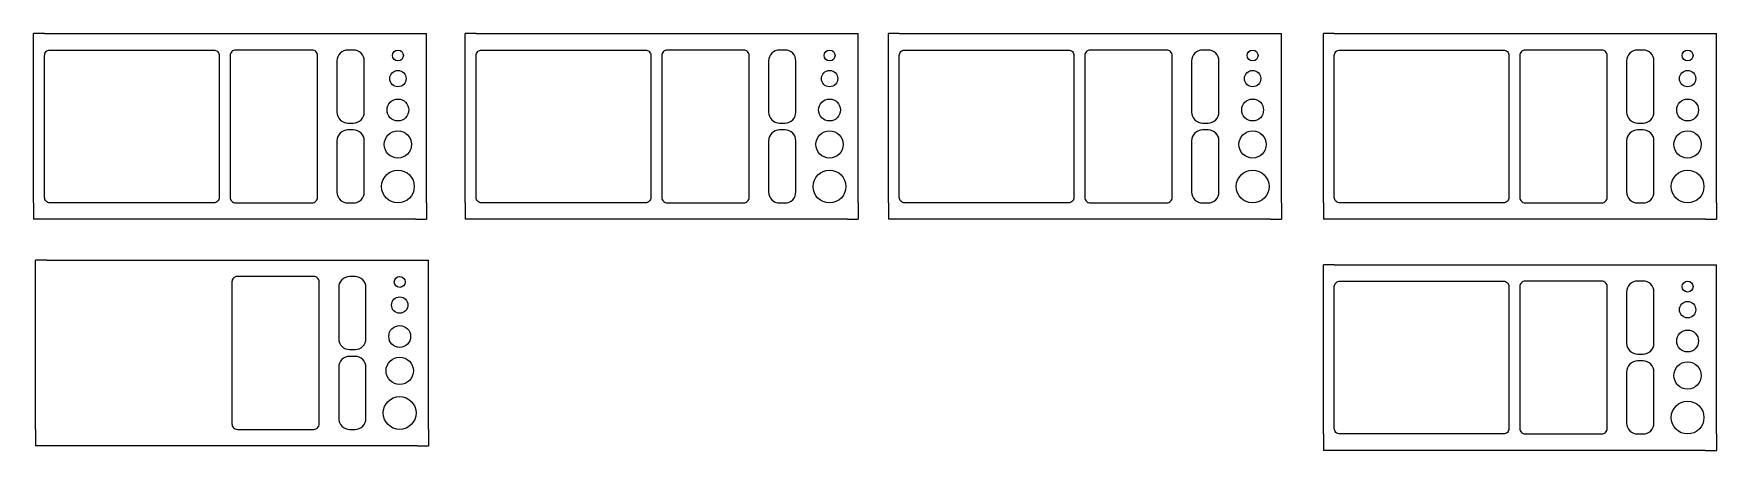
# Model space of a CAD drawing. Header units: millimetres. Extents: x 3 to 619, y -754 to -601.
import ezdxf

# ---------------------------------------------------------------- set-up
doc = ezdxf.new("R2010")
doc.units = ezdxf.units.MM
doc.header["$MEASUREMENT"] = 0
doc.layers.add('Default', color=178, linetype='Continuous', true_color=0x000000)

msp = doc.modelspace()

# ---------------------------------------------------------------- linework, layer by layer
at = {"layer": 'Default'}
for p, q in [((6.63, -601.08), (2.63, -601.08)), ((2.63, -663.08), (2.63, -601.08)), ((6.63, -601.08), (146.63, -601.08)), ((146.63, -663.08), (146.63, -601.08)), ((160.8, -663.08), (160.8, -601.08)), ((164.8, -601.08), (160.8, -601.08)), ((164.8, -601.08), (304.8, -601.08)), ((304.8, -663.08), (304.8, -601.08)), ((319.82, -601.08), (315.82, -601.08)), ((315.82, -663.08), (315.82, -601.08)), ((319.82, -601.08), (459.82, -601.08)), ((459.82, -663.08), (459.82, -601.08)), ((475.22, -663.08), (475.22, -601.08)), ((479.22, -601.08), (475.22, -601.08)), ((479.22, -601.08), (619.22, -601.08)), ((619.22, -663.08), (619.22, -601.08)), ((2.63, -663.08), (2.63, -669.08)), ((146.63, -663.08), (146.63, -669.08)), ((160.8, -663.08), (160.8, -669.08)), ((304.8, -663.08), (304.8, -669.08)), ((315.82, -663.08), (315.82, -669.08)), ((459.82, -663.08), (459.82, -669.08)), ((475.22, -663.08), (475.22, -669.08)), ((619.22, -663.08), (619.22, -669.08)), ((142.63, -669.08), (2.63, -669.08)), ((142.63, -669.08), (146.63, -669.08)), ((300.8, -669.08), (160.8, -669.08)), ((300.8, -669.08), (304.8, -669.08)), ((455.82, -669.08), (315.82, -669.08)), ((455.82, -669.08), (459.82, -669.08)), ((615.22, -669.08), (475.22, -669.08)), ((615.22, -669.08), (619.22, -669.08)), ((3.28, -746.05), (3.28, -684.05)), ((7.28, -684.05), (3.28, -684.05)), ((7.28, -684.05), (147.28, -684.05)), ((147.28, -746.05), (147.28, -684.05)), ((479.22, -685.73), (475.22, -685.73)), ((475.22, -747.73), (475.22, -685.73)), ((479.22, -685.73), (619.22, -685.73)), ((619.22, -747.73), (619.22, -685.73)), ((3.28, -746.05), (3.28, -752.05)), ((147.28, -746.05), (147.28, -752.05)), ((143.28, -752.05), (3.28, -752.05)), ((143.28, -752.05), (147.28, -752.05)), ((475.22, -747.73), (475.22, -753.73)), ((619.22, -747.73), (619.22, -753.73)), ((615.22, -753.73), (475.22, -753.73)), ((615.22, -753.73), (619.22, -753.73))]:
    msp.add_line(p, q, dxfattribs=at)
for points in [[(6.63, -661.08), (6.63, -609.08, -0.414214), (8.63, -607.08), (68.63, -607.08, -0.414214), (70.63, -609.08), (70.63, -661.08, -0.414214), (68.63, -663.08), (8.63, -663.08, -0.414214)], [(74.63, -609.08), (74.63, -661.08, 0.414214), (76.63, -663.08), (104.63, -663.08, 0.414214), (106.63, -661.08), (106.63, -609.08, 0.414214), (104.63, -607.08), (76.63, -607.08, 0.414214)], [(119.76, -633.83, 0.414214), (123.76, -629.83), (123.76, -611.08, 0.414214), (119.76, -607.08), (117.76, -607.08, 0.414214), (113.76, -611.08), (113.76, -629.83, 0.414214), (117.76, -633.83)], [(164.8, -661.08), (164.8, -609.08, -0.414214), (166.8, -607.08), (226.8, -607.08, -0.414214), (228.8, -609.08), (228.8, -661.08, -0.414214), (226.8, -663.08), (166.8, -663.08, -0.414214)], [(232.8, -609.08), (232.8, -661.08, 0.414214), (234.8, -663.08), (262.8, -663.08, 0.414214), (264.8, -661.08), (264.8, -609.08, 0.414214), (262.8, -607.08), (234.8, -607.08, 0.414214)], [(277.93, -633.83, 0.414214), (281.93, -629.83), (281.93, -611.08, 0.414214), (277.93, -607.08), (275.93, -607.08, 0.414214), (271.93, -611.08), (271.93, -629.83, 0.414214), (275.93, -633.83)], [(319.82, -661.08), (319.82, -609.08, -0.414214), (321.82, -607.08), (381.82, -607.08, -0.414214), (383.82, -609.08), (383.82, -661.08, -0.414214), (381.82, -663.08), (321.82, -663.08, -0.414214)], [(387.82, -609.08), (387.82, -661.08, 0.414214), (389.82, -663.08), (417.82, -663.08, 0.414214), (419.82, -661.08), (419.82, -609.08, 0.414214), (417.82, -607.08), (389.82, -607.08, 0.414214)], [(432.95, -633.83, 0.414214), (436.95, -629.83), (436.95, -611.08, 0.414214), (432.95, -607.08), (430.95, -607.08, 0.414214), (426.95, -611.08), (426.95, -629.83, 0.414214), (430.95, -633.83)], [(479.22, -661.08), (479.22, -609.08, -0.414214), (481.22, -607.08), (541.22, -607.08, -0.414214), (543.22, -609.08), (543.22, -661.08, -0.414214), (541.22, -663.08), (481.22, -663.08, -0.414214)], [(547.22, -609.08), (547.22, -661.08, 0.414214), (549.22, -663.08), (577.22, -663.08, 0.414214), (579.22, -661.08), (579.22, -609.08, 0.414214), (577.22, -607.08), (549.22, -607.08, 0.414214)], [(592.35, -633.83, 0.414214), (596.35, -629.83), (596.35, -611.08, 0.414214), (592.35, -607.08), (590.35, -607.08, 0.414214), (586.35, -611.08), (586.35, -629.83, 0.414214), (590.35, -633.83)], [(119.76, -663.08, 0.414214), (123.76, -659.08), (123.76, -640.33, 0.414214), (119.76, -636.33), (117.76, -636.33, 0.414214), (113.76, -640.33), (113.76, -659.08, 0.414214), (117.76, -663.08)], [(277.93, -663.08, 0.414214), (281.93, -659.08), (281.93, -640.33, 0.414214), (277.93, -636.33), (275.93, -636.33, 0.414214), (271.93, -640.33), (271.93, -659.08, 0.414214), (275.93, -663.08)], [(432.95, -663.08, 0.414214), (436.95, -659.08), (436.95, -640.33, 0.414214), (432.95, -636.33), (430.95, -636.33, 0.414214), (426.95, -640.33), (426.95, -659.08, 0.414214), (430.95, -663.08)], [(592.35, -663.08, 0.414214), (596.35, -659.08), (596.35, -640.33, 0.414214), (592.35, -636.33), (590.35, -636.33, 0.414214), (586.35, -640.33), (586.35, -659.08, 0.414214), (590.35, -663.08)], [(75.28, -692.05), (75.28, -744.05, 0.414214), (77.28, -746.05), (105.28, -746.05, 0.414214), (107.28, -744.05), (107.28, -692.05, 0.414214), (105.28, -690.05), (77.28, -690.05, 0.414214)], [(120.41, -716.8, 0.414214), (124.41, -712.8), (124.41, -694.05, 0.414214), (120.41, -690.05), (118.41, -690.05, 0.414214), (114.41, -694.05), (114.41, -712.8, 0.414214), (118.41, -716.8)], [(479.22, -745.73), (479.22, -693.73, -0.414214), (481.22, -691.73), (541.22, -691.73, -0.414214), (543.22, -693.73), (543.22, -745.73, -0.414214), (541.22, -747.73), (481.22, -747.73, -0.414214)], [(547.22, -693.73), (547.22, -745.73, 0.414214), (549.22, -747.73), (577.22, -747.73, 0.414214), (579.22, -745.73), (579.22, -693.73, 0.414214), (577.22, -691.73), (549.22, -691.73, 0.414214)], [(592.35, -718.48, 0.414214), (596.35, -714.48), (596.35, -695.73, 0.414214), (592.35, -691.73), (590.35, -691.73, 0.414214), (586.35, -695.73), (586.35, -714.48, 0.414214), (590.35, -718.48)], [(120.41, -746.05, 0.414214), (124.41, -742.05), (124.41, -723.3, 0.414214), (120.41, -719.3), (118.41, -719.3, 0.414214), (114.41, -723.3), (114.41, -742.05, 0.414214), (118.41, -746.05)], [(592.35, -747.73, 0.414214), (596.35, -743.73), (596.35, -724.98, 0.414214), (592.35, -720.98), (590.35, -720.98, 0.414214), (586.35, -724.98), (586.35, -743.73, 0.414214), (590.35, -747.73)]]:
    msp.add_lwpolyline(points, format="xyb", close=True, dxfattribs=at)
for centre, radius in [((136.11, -609.08), 2), ((294.28, -609.08), 2), ((449.3, -609.08), 2), ((608.69, -609.08), 2), ((136.11, -617.55), 3), ((294.28, -617.55), 3), ((449.3, -617.55), 3), ((608.69, -617.55), 3), ((136.11, -629.04), 4), ((294.28, -629.04), 4), ((449.3, -629.04), 4), ((608.69, -629.04), 4), ((136.11, -641.65), 5), ((294.28, -641.65), 5), ((449.3, -641.65), 5), ((608.69, -641.65), 5), ((136.11, -657.08), 6), ((294.28, -657.08), 6), ((449.3, -657.08), 6), ((608.69, -657.08), 6), ((136.76, -692.05), 2), ((608.69, -693.73), 2), ((136.76, -700.52), 3), ((608.69, -702.2), 3), ((136.76, -712), 4), ((608.69, -713.68), 4), ((136.76, -724.62), 5), ((608.69, -726.3), 5), ((136.76, -740.05), 6), ((608.69, -741.73), 6)]:
    msp.add_circle(centre, radius, dxfattribs=at)

doc.saveas('drawing.dxf')
